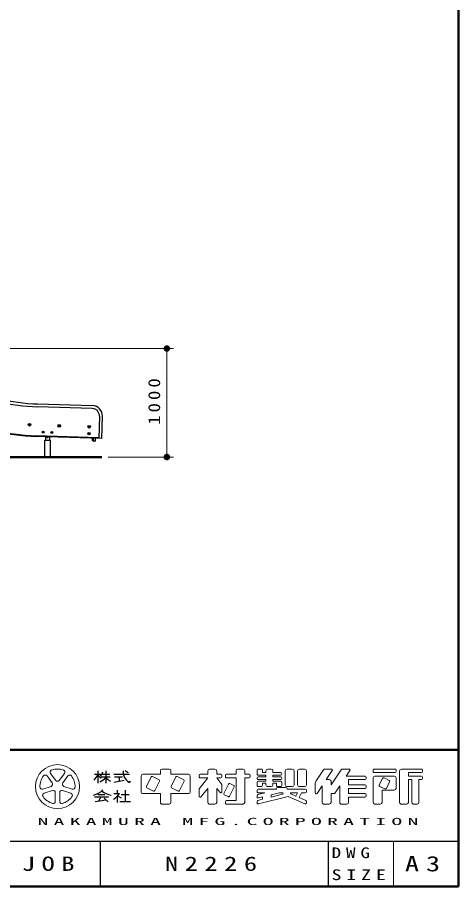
# Model space of a CAD drawing. Units: millimetres on the paper, scale 1:60. Extents: x -385 to 0, y -594 to 267.
# Drawn here: x -67.7 to 0, y -297 to -163.5 of the extents above; entities that cross this region are included whole.
import ezdxf

# ---------------------------------------------------------------- set-up
doc = ezdxf.new("R2010")
doc.units = ezdxf.units.MM
doc.linetypes.add('USER1', pattern=[4.5, 2.5, -2])
doc.layers.add('LY_1', color=7, linetype='Continuous', lineweight=25)
doc.styles.add('ＭＳ ゴシック', font='')
doc.styles.get('ＭＳ ゴシック').set_extended_font_data('MS Gothic')

# ---------------------------------------------------------------- blocks, each defined once
blk = doc.blocks.new('filled_dot')
at = {"color": 0, "linetype": 'Continuous', "lineweight": -2, "const_width": 1.25}
blk.add_lwpolyline([(-0.625, 0, 1), (0.625, 0, 1)], format="xyb", close=True, dxfattribs=at)

msp = doc.modelspace()

# ---------------------------------------------------------------- linework, layer by layer
at = {"layer": 'LY_1', "lineweight": 50}
for p, q in [((0, -297), (0, -30)), ((-133.287, -231.02), (-54.785, -231.02)), ((-385, -276), (0, -276)), ((-385, -297), (0, -297))]:
    msp.add_line(p, q, dxfattribs=at)
at = {"layer": 'LY_1', "lineweight": 13}
for p, q in [((-96.37, -214.354), (-43.785, -214.354)), ((-44.785, -214.354), (-44.785, -231.02)), ((-53.785, -231.02), (-43.785, -231.02)), ((-45.506, -278.937), (-44.426, -278.937)), ((-38.216, -278.937), (-37.406, -278.937)), ((-33.896, -278.937), (-33.086, -278.937)), ((-30.764, -278.937), (-30.278, -278.937)), ((-28.766, -278.937), (-29.306, -278.937)), ((-26.336, -278.937), (-25.526, -278.937)), ((-24.446, -278.937), (-23.636, -278.937)), ((-20.521, -278.937), (-19.529, -278.937)), ((-17.821, -278.937), (-16.829, -278.937)), ((-12.944, -278.937), (-9.758, -278.937)), ((-8.786, -278.937), (-5.708, -278.937)), ((-62.39, -281.083), (-63.175, -280.003)), ((-62.629, -279.607), (-61.844, -280.687)), ((-61.298, -280.687), (-60.513, -279.607)), ((-59.967, -280.003), (-60.752, -281.083)), ((-48.746, -280.017), (-48.746, -282.447)), ((-48.476, -279.747), (-45.776, -279.747)), ((-47.198, -280.162), (-47.918, -281.6)), ((-45.975, -280.592), (-46.981, -280.089)), ((-45.776, -279.207), (-45.776, -279.747)), ((-44.156, -279.207), (-44.156, -279.747)), ((-44.156, -279.747), (-41.456, -279.747)), ((-43.418, -280.162), (-44.138, -281.6)), ((-42.195, -280.592), (-43.201, -280.089)), ((-41.186, -280.017), (-41.186, -282.447)), ((-39.836, -279.909), (-39.836, -280.125)), ((-38.486, -280.287), (-39.836, -281.974)), ((-39.674, -279.747), (-38.486, -279.747)), ((-39.674, -280.287), (-38.486, -280.287)), ((-38.486, -279.207), (-38.486, -279.747)), ((-37.136, -279.207), (-37.136, -279.747)), ((-37.136, -279.747), (-36.488, -279.747)), ((-37.136, -280.287), (-36.326, -281.299)), ((-37.136, -280.287), (-36.488, -280.287)), ((-36.326, -279.909), (-36.326, -280.125)), ((-35.786, -279.909), (-35.786, -280.125)), ((-35.624, -279.747), (-34.166, -279.747)), ((-35.624, -280.287), (-34.166, -280.287)), ((-34.166, -279.207), (-34.166, -279.747)), ((-34.166, -280.287), (-34.166, -283.797)), ((-32.816, -279.207), (-32.816, -279.747)), ((-32.816, -279.747), (-32.168, -279.747)), ((-32.816, -280.287), (-32.816, -284.067)), ((-32.816, -280.287), (-32.168, -280.287)), ((-32.006, -279.909), (-32.006, -280.125)), ((-30.926, -279.099), (-30.926, -279.72)), ((-30.926, -280.314), (-30.926, -280.395)), ((-30.764, -279.882), (-29.576, -279.882)), ((-30.764, -280.152), (-29.576, -280.152)), ((-30.116, -279.099), (-30.116, -279.477)), ((-30.116, -279.477), (-29.576, -279.477)), ((-29.576, -279.207), (-29.576, -279.477)), ((-29.576, -279.882), (-29.576, -280.152)), ((-28.496, -279.207), (-28.496, -279.477)), ((-28.496, -279.477), (-27.308, -279.477)), ((-28.496, -279.882), (-27.308, -279.882)), ((-28.496, -279.882), (-28.496, -280.152)), ((-28.496, -280.152), (-27.308, -280.152)), ((-27.146, -279.639), (-27.146, -279.72)), ((-27.146, -280.314), (-27.146, -280.395)), ((-26.606, -279.207), (-26.606, -281.367)), ((-25.256, -279.207), (-25.256, -281.367)), ((-24.716, -279.207), (-24.716, -281.367)), ((-23.366, -279.207), (-23.366, -281.367)), ((-21.88, -280.758), (-20.746, -279.057)), ((-20.306, -280.557), (-19.394, -279.189)), ((-19.586, -281.367), (-18.046, -279.057)), ((-17.246, -280.017), (-16.694, -279.189)), ((-17.246, -280.017), (-14.348, -280.017)), ((-14.186, -280.179), (-14.186, -280.395)), ((-13.106, -279.099), (-13.106, -279.315)), ((-13.106, -280.287), (-13.106, -284.067)), ((-12.944, -279.477), (-9.758, -279.477)), ((-12.836, -280.017), (-9.866, -280.017)), ((-11.449, -280.305), (-10.659, -280.7)), ((-9.596, -279.099), (-9.596, -279.315)), ((-9.596, -280.287), (-9.596, -281.907)), ((-9.056, -279.207), (-9.056, -284.067)), ((-7.706, -279.477), (-7.706, -280.017)), ((-7.706, -279.477), (-5.708, -279.477)), ((-7.706, -280.017), (-5.708, -280.017)), ((-5.546, -279.099), (-5.546, -279.315)), ((-5.546, -280.179), (-5.546, -280.395)), ((-63.828, -282.015), (-62.559, -281.603)), ((-60.583, -281.603), (-59.313, -282.015)), ((-46.622, -282.248), (-45.902, -280.81)), ((-42.842, -282.248), (-42.122, -280.81)), ((-36.326, -281.299), (-36.326, -282.457)), ((-35.318, -281.242), (-36.038, -282.68)), ((-34.454, -281.674), (-35.174, -283.112)), ((-35.101, -281.169), (-34.527, -281.456)), ((-30.926, -280.989), (-30.926, -281.475)), ((-30.764, -280.557), (-29.576, -280.557)), ((-30.764, -280.827), (-29.576, -280.827)), ((-30.764, -281.637), (-30.278, -281.637)), ((-30.116, -281.097), (-29.576, -281.097)), ((-30.116, -281.097), (-30.116, -281.475)), ((-29.576, -280.557), (-29.576, -280.827)), ((-29.576, -281.097), (-29.576, -281.367)), ((-29.306, -281.637), (-28.766, -281.637)), ((-28.496, -280.557), (-27.308, -280.557)), ((-28.496, -280.557), (-28.496, -280.827)), ((-28.496, -280.827), (-27.308, -280.827)), ((-28.496, -281.097), (-28.496, -281.367)), ((-28.496, -281.097), (-27.956, -281.097)), ((-27.956, -281.097), (-27.956, -281.475)), ((-27.794, -281.637), (-27.308, -281.637)), ((-27.146, -280.989), (-27.146, -281.475)), ((-26.336, -281.637), (-25.526, -281.637)), ((-24.446, -281.637), (-23.636, -281.637)), ((-22.016, -281.207), (-22.016, -282.587)), ((-21.719, -282.677), (-20.936, -281.502)), ((-20.936, -281.502), (-20.936, -284.067)), ((-20.306, -280.557), (-19.856, -280.557)), ((-19.586, -280.827), (-19.586, -281.367)), ((-18.966, -282.596), (-18.236, -281.502)), ((-18.236, -281.502), (-18.236, -284.067)), ((-16.886, -280.557), (-14.348, -280.557)), ((-16.886, -280.557), (-16.886, -281.367)), ((-16.886, -281.367), (-14.348, -281.367)), ((-14.186, -281.529), (-14.186, -281.745)), ((-11.666, -280.378), (-12.17, -281.384)), ((-12.097, -281.601), (-11.307, -281.996)), ((-10.586, -280.918), (-11.09, -281.924)), ((-7.706, -280.557), (-7.166, -280.557)), ((-7.706, -280.557), (-7.706, -284.067)), ((-7.166, -280.557), (-7.166, -284.067)), ((-6.086, -280.557), (-5.708, -280.557)), ((-6.086, -280.557), (-6.086, -284.067)), ((-62.35, -282.245), (-63.62, -282.657)), ((-61.908, -283.901), (-61.908, -282.566)), ((-61.233, -282.566), (-61.233, -283.901)), ((-59.522, -282.657), (-60.792, -282.245)), ((-48.476, -282.717), (-45.776, -282.717)), ((-47.845, -281.817), (-46.839, -282.32)), ((-45.776, -282.717), (-45.776, -284.067)), ((-44.156, -282.717), (-41.456, -282.717)), ((-44.156, -282.717), (-44.156, -284.067)), ((-44.065, -281.817), (-43.059, -282.32)), ((-39.836, -281.974), (-39.836, -283.132)), ((-38.486, -281.907), (-39.547, -283.234)), ((-38.486, -281.907), (-38.486, -284.067)), ((-37.136, -281.907), (-36.614, -282.559)), ((-37.136, -281.907), (-37.136, -284.067)), ((-35.965, -282.897), (-35.391, -283.184)), ((-30.926, -282.204), (-30.926, -282.42)), ((-30.926, -283.005), (-30.926, -283.227)), ((-29.74, -282.582), (-30.803, -282.848)), ((-30.764, -282.042), (-27.956, -282.042)), ((-30.764, -282.582), (-29.74, -282.582)), ((-27.513, -282.582), (-28.766, -282.895)), ((-27.023, -282.821), (-28.766, -283.257)), ((-28.766, -282.895), (-28.766, -283.257)), ((-27.956, -281.934), (-27.956, -282.042)), ((-27.794, -281.772), (-26.498, -281.772)), ((-27.513, -282.582), (-27.053, -282.582)), ((-26.336, -281.934), (-26.336, -282.042)), ((-26.336, -282.042), (-23.528, -282.042)), ((-25.771, -282.737), (-24.968, -283.094)), ((-25.738, -282.582), (-24.712, -282.582)), ((-24.968, -283.094), (-24.712, -282.582)), ((-24.474, -283.313), (-24.108, -282.582)), ((-24.108, -282.582), (-23.528, -282.582)), ((-23.366, -282.204), (-23.366, -282.42)), ((-19.586, -282.717), (-19.19, -282.717)), ((-19.586, -282.717), (-19.586, -284.067)), ((-16.886, -281.907), (-16.886, -282.717)), ((-16.886, -281.907), (-14.348, -281.907)), ((-16.886, -282.717), (-14.348, -282.717)), ((-14.186, -282.879), (-14.186, -283.095)), ((-11.756, -282.177), (-11.756, -284.067)), ((-11.756, -282.177), (-9.866, -282.177)), ((-45.506, -284.337), (-44.426, -284.337)), ((-38.216, -284.337), (-37.406, -284.337)), ((-35.786, -283.959), (-35.786, -284.175)), ((-35.624, -283.797), (-34.166, -283.797)), ((-35.624, -284.337), (-33.086, -284.337)), ((-30.926, -283.923), (-30.926, -284.146)), ((-30.116, -283.594), (-30.803, -283.766)), ((-26.15, -283.159), (-30.725, -284.303)), ((-30.116, -283.232), (-30.725, -283.385)), ((-30.116, -283.232), (-30.116, -283.594)), ((-26.15, -283.159), (-23.594, -284.295)), ((-24.474, -283.313), (-23.462, -283.763)), ((-23.366, -283.911), (-23.366, -284.147)), ((-20.666, -284.337), (-19.856, -284.337)), ((-17.966, -284.337), (-17.156, -284.337)), ((-16.886, -283.257), (-16.886, -284.067)), ((-16.886, -283.257), (-14.348, -283.257)), ((-12.836, -284.337), (-12.026, -284.337)), ((-8.786, -284.337), (-7.976, -284.337)), ((-6.896, -284.337), (-6.356, -284.337)), ((-10, -290), (-10, -297))]:
    msp.add_line(p, q, dxfattribs=at)
at = {"layer": 'LY_1'}
for p, q in [((-64.623, -222.865), (-56.221, -223.129)), ((-56.235, -223.582), (-64.637, -223.318)), ((-55.131, -224.758), (-55.238, -228.163)), ((-54.785, -228.177), (-54.678, -224.772)), ((-54.785, -228.177), (-64.78, -227.863)), ((-55.235, -228.063), (-64.777, -227.763)), ((-63.817, -227.209), (-63.787, -227.16)), ((-63.817, -227.209), (-63.79, -227.26)), ((-63.732, -227.262), (-63.79, -227.26)), ((-63.729, -227.162), (-63.787, -227.16)), ((-63.732, -227.262), (-63.702, -227.213)), ((-63.729, -227.162), (-63.702, -227.213)), ((-63.407, -227.94), (-63.407, -228.44)), ((-62.824, -227.94), (-62.824, -228.44)), ((-62.484, -227.251), (-62.454, -227.202)), ((-62.484, -227.251), (-62.457, -227.302)), ((-62.399, -227.304), (-62.457, -227.302)), ((-62.396, -227.204), (-62.454, -227.202)), ((-62.399, -227.304), (-62.369, -227.255)), ((-62.396, -227.204), (-62.369, -227.255)), ((-56.811, -227.391), (-56.814, -227.468)), ((-56.748, -227.509), (-56.814, -227.468)), ((-56.744, -227.355), (-56.811, -227.391)), ((-56.681, -227.472), (-56.748, -227.509)), ((-56.678, -227.395), (-56.744, -227.355)), ((-56.678, -227.395), (-56.681, -227.472)), ((-56.251, -228.131), (-56.262, -228.464)), ((-56.101, -228.136), (-56.114, -228.552)), ((-55.785, -228.146), (-55.798, -228.562)), ((-63.532, -231.02), (-63.532, -228.44)), ((-63.532, -228.44), (-62.699, -228.44)), ((-62.699, -228.44), (-62.699, -231.02)), ((-56.112, -228.469), (-56.262, -228.464)), ((-55.849, -228.61), (-56.066, -228.604)), ((-55.901, -279.747), (-54.956, -279.747)), ((-55.361, -279.207), (-55.361, -281.097)), ((-54.915, -280.152), (-53.471, -280.152)), ((-54.769, -279.747), (-53.525, -279.747)), ((-54.146, -279.207), (-54.146, -281.097)), ((-52.931, -279.747), (-50.501, -279.747)), ((-52.796, -280.152), (-51.581, -280.152)), ((-52.121, -280.152), (-52.121, -280.827)), ((-50.719, -279.533), (-51.16, -279.239)), ((-52.889, -280.98), (-51.353, -280.673)), ((-55.361, -282.852), (-54.281, -282.852)), ((-52.931, -282.717), (-52.051, -282.717)), ((-52.391, -282.177), (-52.391, -282.717)), ((-51.783, -282.852), (-50.568, -282.852)), ((-51.176, -282.177), (-51.176, -283.932)), ((-55.901, -283.216), (-53.741, -283.216)), ((-55.765, -283.933), (-54.113, -283.696)), ((-54.899, -283.216), (-55.289, -283.864)), ((-54.416, -283.393), (-53.81, -283.999)), ((-52.391, -283.09), (-52.391, -284.067)), ((-52.34, -283.04), (-51.796, -283.354)), ((-51.986, -283.932), (-50.366, -283.932)), ((-242.5, -290), (0, -290)), ((-55, -290), (-55, -297)), ((-20, -290), (-20, -297))]:
    msp.add_line(p, q, dxfattribs=at)
for points in [[(-65.849, -226.016), (-65.825, -226.058), (-65.849, -226.099), (-65.897, -226.099), (-65.921, -226.058), (-65.897, -226.016)], [(-61.27, -226.18), (-61.246, -226.222), (-61.27, -226.263), (-61.318, -226.263), (-61.342, -226.222), (-61.318, -226.18)], [(-56.689, -226.324), (-56.664, -226.365), (-56.689, -226.407), (-56.737, -226.407), (-56.761, -226.365), (-56.737, -226.324)]]:
    msp.add_lwpolyline(points, close=True, dxfattribs=at)
for centre, radius in [((-65.873, -226.058), 0.2), ((-65.873, -226.058), 0.117), ((-65.873, -226.058), 0.0481), ((-61.294, -226.222), 0.2), ((-61.294, -226.222), 0.117), ((-61.294, -226.222), 0.0481), ((-56.713, -226.365), 0.2), ((-56.713, -226.365), 0.117), ((-56.713, -226.365), 0.0481), ((-63.759, -227.211), 0.15), ((-63.759, -227.211), 0.0577), ((-62.427, -227.253), 0.15), ((-62.427, -227.253), 0.0577), ((-56.746, -227.432), 0.175)]:
    msp.add_circle(centre, radius, dxfattribs=at)
at = {"layer": 'LY_1', "linetype": 'USER1', "lineweight": 13}
msp.add_circle((-56.746, -227.432), 0.104, dxfattribs=at)
at = {"layer": 'LY_1', "lineweight": 13}
for centre, radius in [((-56.746, -227.432), 0.0917), ((-61.571, -281.637), 3.375)]:
    msp.add_circle(centre, radius, dxfattribs=at)
at = {"layer": 'LY_1'}
for centre, radius, start, end in [((-63.691, -193.213), 29.667, 245, 268.2), ((-63.691, -193.213), 30.12, 245, 268.2), ((-56.271, -224.722), 1.14, 358.2, 88.2), ((-56.271, -224.722), 1.593, 358.2, 88.2), ((-63.691, -193.213), 34.667, 245, 268.2), ((-63.691, -193.213), 34.567, 245, 268.2), ((-63.115, -227.94), 0.292, 173.2829, 180), ((-63.115, -227.94), 0.1, 163.72249, 12.67751), ((-63.115, -227.94), 0.292, 0, 3.1171), ((-56.064, -228.554), 0.05, 178.2, 268.2), ((-55.848, -228.56), 0.05, 268.2, 358.2), ((-57.466, -278.916), 2.285, 311.36185, 337.13638), ((-53.383, -278.573), 2.345, 212.50346, 230.00631), ((-56.374, -278.182), 3.034, 295.86917, 317.23867), ((-56.002, -278.953), 1.467, 313.72108, 343.54317), ((-51.918, -278.182), 3.034, 222.76131, 240.10806), ((-49.563, -279.306), 1.953, 177.09472, 240.51891), ((-51.54, -280.195), 1.299, 321.42112, 334.8249), ((-56.898, -279.743), 3.32, 285.11261, 313.40619), ((-52.77, -279.806), 3.192, 231.17281, 259.75506), ((-55.66, -279.774), 4.657, 304.87257, 320.80411)]:
    msp.add_arc(centre, radius, start, end, dxfattribs=at)
at = {"layer": 'LY_1', "lineweight": 13}
for centre, radius, start, end in [((-61.571, -281.637), 2.7, 70.60155, 109.39847), ((-45.506, -279.207), 0.27, 89.99998, 179.99996), ((-44.426, -279.207), 0.27, 0, 89.99998), ((-38.216, -279.207), 0.27, 89.99998, 179.99996), ((-37.406, -279.207), 0.27, 0, 89.99998), ((-33.896, -279.207), 0.27, 89.99998, 179.99996), ((-33.086, -279.207), 0.27, 0, 89.99998), ((-30.764, -279.099), 0.162, 89.99998, 179.99996), ((-30.278, -279.099), 0.162, 0, 89.99998), ((-29.306, -279.207), 0.27, 89.99998, 179.99996), ((-28.766, -279.207), 0.27, 0, 89.99998), ((-26.336, -279.207), 0.27, 89.99998, 179.99996), ((-25.526, -279.207), 0.27, 0, 89.99998), ((-24.446, -279.207), 0.27, 89.99998, 179.99996), ((-23.636, -279.207), 0.27, 0, 89.99998), ((-20.521, -279.207), 0.27, 89.99998, 146.30984), ((-19.529, -279.099), 0.162, 326.31015, 89.99998), ((-17.821, -279.207), 0.27, 89.99998, 146.3098), ((-16.829, -279.099), 0.162, 326.31003, 89.99998), ((-12.944, -279.099), 0.162, 89.99998, 179.99996), ((-9.758, -279.099), 0.162, 0, 89.99998), ((-8.786, -279.207), 0.27, 89.99998, 179.99996), ((-5.708, -279.099), 0.162, 0, 89.99998), ((-61.571, -281.637), 2.7, 142.60154, 181.39846), ((-63.448, -280.202), 0.338, 35.99999, 142.60154), ((-62.356, -279.408), 0.338, 109.39847, 215.99997), ((-60.786, -279.408), 0.338, 324, 70.60155), ((-59.694, -280.202), 0.338, 37.39846, 143.99995), ((-61.571, -281.637), 2.7, 358.60155, 37.39847), ((-48.476, -280.017), 0.27, 89.99998, 179.99996), ((-47.054, -280.234), 0.162, 63.43492, 153.43499), ((-43.274, -280.234), 0.162, 63.43492, 153.43499), ((-41.456, -280.017), 0.27, 0, 89.99998), ((-39.674, -279.909), 0.162, 89.99998, 179.99996), ((-39.674, -280.125), 0.162, 179.99998, 270.00002), ((-36.488, -279.909), 0.162, 0, 89.99998), ((-36.488, -280.125), 0.162, 270.00002, 0), ((-35.624, -279.909), 0.162, 89.99998, 179.99996), ((-35.624, -280.125), 0.162, 179.99998, 270.00002), ((-32.168, -279.909), 0.162, 0, 89.99998), ((-32.168, -280.125), 0.162, 270.00002, 0), ((-30.764, -279.72), 0.162, 179.99998, 270.00002), ((-30.764, -280.314), 0.162, 89.99998, 179.99996), ((-27.308, -279.639), 0.162, 0, 89.99998), ((-27.308, -279.72), 0.162, 270.00002, 0), ((-27.308, -280.314), 0.162, 0, 89.99998), ((-14.348, -280.179), 0.162, 0, 89.99998), ((-12.944, -279.315), 0.162, 179.99998, 270.00002), ((-12.836, -280.287), 0.27, 89.99998, 179.99996), ((-11.522, -280.45), 0.162, 63.43447, 153.43474), ((-9.866, -280.287), 0.27, 0, 89.99998), ((-9.758, -279.315), 0.162, 270.00002, 0), ((-5.708, -279.315), 0.162, 270.00002, 0), ((-5.708, -280.179), 0.162, 0, 89.99998), ((-62.663, -281.282), 0.338, 287.99998, 35.99999), ((-61.571, -280.488), 0.338, 215.99998, 324), ((-60.479, -281.282), 0.338, 143.99996, 251.99999), ((-47.773, -281.672), 0.162, 153.43495, 243.43485), ((-46.047, -280.737), 0.162, 333.4349, 63.43487), ((-43.993, -281.672), 0.162, 153.43495, 243.43485), ((-42.267, -280.737), 0.162, 333.4349, 63.43487), ((-35.174, -281.314), 0.162, 63.43487, 153.43498), ((-34.599, -281.601), 0.162, 333.43492, 63.43493), ((-30.764, -280.395), 0.162, 179.99998, 270.00002), ((-30.764, -280.989), 0.162, 89.99998, 179.99996), ((-30.764, -281.475), 0.162, 179.99998, 270.00002), ((-30.278, -281.475), 0.162, 270.00002, 0), ((-29.306, -281.367), 0.27, 179.99998, 270.00002), ((-28.766, -281.367), 0.27, 270.00002, 0), ((-27.794, -281.475), 0.162, 179.99998, 270.00002), ((-27.308, -280.395), 0.162, 270.00002, 0), ((-27.308, -280.989), 0.162, 0, 89.99998), ((-27.308, -281.475), 0.162, 270.00002, 0), ((-26.336, -281.367), 0.27, 179.99998, 270.00002), ((-25.526, -281.367), 0.27, 270.00002, 0), ((-24.446, -281.367), 0.27, 179.99998, 270.00002), ((-23.636, -281.367), 0.27, 270.00002, 0), ((-21.206, -281.207), 0.81, 146.30999, 179.99996), ((-19.856, -280.827), 0.27, 0, 89.99998), ((-14.348, -280.395), 0.162, 270.00002, 0), ((-14.348, -281.529), 0.162, 0, 89.99998), ((-12.025, -281.456), 0.162, 153.43517, 243.43529), ((-10.731, -280.845), 0.162, 333.43484, 63.43447), ((-5.708, -280.395), 0.162, 270.00002, 0), ((-63.933, -281.694), 0.338, 181.39848, 287.99997), ((-63.516, -282.978), 0.338, 107.99999, 214.60154), ((-62.246, -282.566), 0.338, 359.99997, 107.99999), ((-60.896, -282.566), 0.338, 71.99997, 179.99999), ((-59.626, -282.978), 0.338, 325.39847, 71.99996), ((-59.209, -281.694), 0.338, 252.00001, 358.60156), ((-48.476, -282.447), 0.27, 179.99998, 270.00002), ((-46.766, -282.175), 0.162, 243.43498, 333.43496), ((-42.986, -282.175), 0.162, 243.43498, 333.43496), ((-41.456, -282.447), 0.27, 270.00002, 0), ((-36.488, -282.457), 0.162, 218.65962, 0), ((-35.893, -282.752), 0.162, 153.43487, 243.4348), ((-30.764, -282.204), 0.162, 89.99998, 179.99996), ((-30.764, -282.42), 0.162, 179.99998, 270.00002), ((-30.764, -283.005), 0.162, 104.03614, 179.99996), ((-27.794, -281.934), 0.162, 89.99998, 179.99996), ((-27.053, -282.703), 0.121, 284.0365, 89.99998), ((-26.498, -281.934), 0.162, 0, 89.99998), ((-25.738, -282.663), 0.081, 89.99998, 246.03817), ((-23.528, -282.204), 0.162, 0, 89.99998), ((-23.528, -282.42), 0.162, 270.00002, 0), ((-21.854, -282.587), 0.162, 179.99998, 326.30997), ((-19.19, -282.447), 0.27, 270.00002, 326.31002), ((-14.348, -281.745), 0.162, 270.00002, 0), ((-14.348, -282.879), 0.162, 0, 89.99998), ((-11.234, -281.851), 0.162, 243.43534, 333.43491), ((-9.866, -281.907), 0.27, 270.00002, 0), ((-61.571, -281.637), 2.7, 214.60156, 253.39848), ((-62.246, -283.901), 0.338, 253.39847, 359.99997), ((-60.896, -283.901), 0.338, 179.99999, 286.60154), ((-61.571, -281.637), 2.7, 286.60155, 325.39847), ((-45.506, -284.067), 0.27, 179.99998, 270.00002), ((-44.426, -284.067), 0.27, 270.00002, 0), ((-39.674, -283.132), 0.162, 179.99998, 321.34037), ((-38.216, -284.067), 0.27, 179.99998, 270.00002), ((-37.406, -284.067), 0.27, 270.00002, 0), ((-35.624, -283.959), 0.162, 89.99998, 179.99996), ((-35.624, -284.175), 0.162, 179.99998, 270.00002), ((-35.318, -283.039), 0.162, 243.43487, 333.43498), ((-33.086, -284.067), 0.27, 270.00002, 0), ((-30.764, -283.227), 0.162, 179.99998, 284.03612), ((-30.764, -283.923), 0.162, 104.03614, 179.99996), ((-30.764, -284.146), 0.162, 179.99998, 284.03612), ((-23.528, -284.147), 0.162, 246.03699, 0), ((-23.528, -283.911), 0.162, 0, 66.03701), ((-20.666, -284.067), 0.27, 179.99998, 270.00002), ((-19.856, -284.067), 0.27, 270.00002, 0), ((-17.966, -284.067), 0.27, 179.99998, 270.00002), ((-17.156, -284.067), 0.27, 270.00002, 0), ((-14.348, -283.095), 0.162, 270.00002, 0), ((-12.836, -284.067), 0.27, 179.99998, 270.00002), ((-12.026, -284.067), 0.27, 270.00002, 0), ((-8.786, -284.067), 0.27, 179.99998, 270.00002), ((-7.976, -284.067), 0.27, 270.00002, 0), ((-6.896, -284.067), 0.27, 179.99998, 270.00002), ((-6.356, -284.067), 0.27, 270.00002, 0)]:
    msp.add_arc(centre, radius, start, end, dxfattribs=at)

# ---------------------------------------------------------------- block references
at = {"layer": 'LY_1', "lineweight": 13, "xscale": 0.4, "yscale": 0.4}
for p, rotation in [((-44.785, -214.354), 270), ((-44.785, -231.02), 90)]:
    msp.add_blockref('filled_dot', p, dxfattribs=dict(at, rotation=rotation))

# ---------------------------------------------------------------- texts
at = {"layer": 'LY_1', "insert": (-45.785, -222.266), "char_height": 1.833, "attachment_point": 8, "rotation": 90, "style": 'ＭＳ ゴシック'}
msp.add_mtext('\\T1.33;\\W1.15;1000', dxfattribs=at)
at = {"layer": 'LY_1', "style": 'ＭＳ ゴシック'}
for s, insert, char_height, attachment_point in [('\\T1.5;\\W2.2;NAKAMURA\\~MFG.CORPORATION', (-35, -287), 1.1, 5), ('\\T1.52;\\W1.3;DWG', (-19.5, -291.812), 1.65, 4), ('\\T1.5;\\W1.35;JOB', (-62.5, -293.5), 2.199, 5), ('\\T1.5;\\W1.35;A3', (-5, -293.5), 2.346, 5), ('\\T1.5;\\W1.35;N2226', (-37.5, -293.5), 2.199, 5), ('\\T1.5;\\W1.35;SIZE', (-19.5, -295.188), 1.65, 4)]:
    msp.add_mtext(s, dxfattribs=dict(at, insert=insert, char_height=char_height, attachment_point=attachment_point))

doc.saveas('drawing.dxf')
